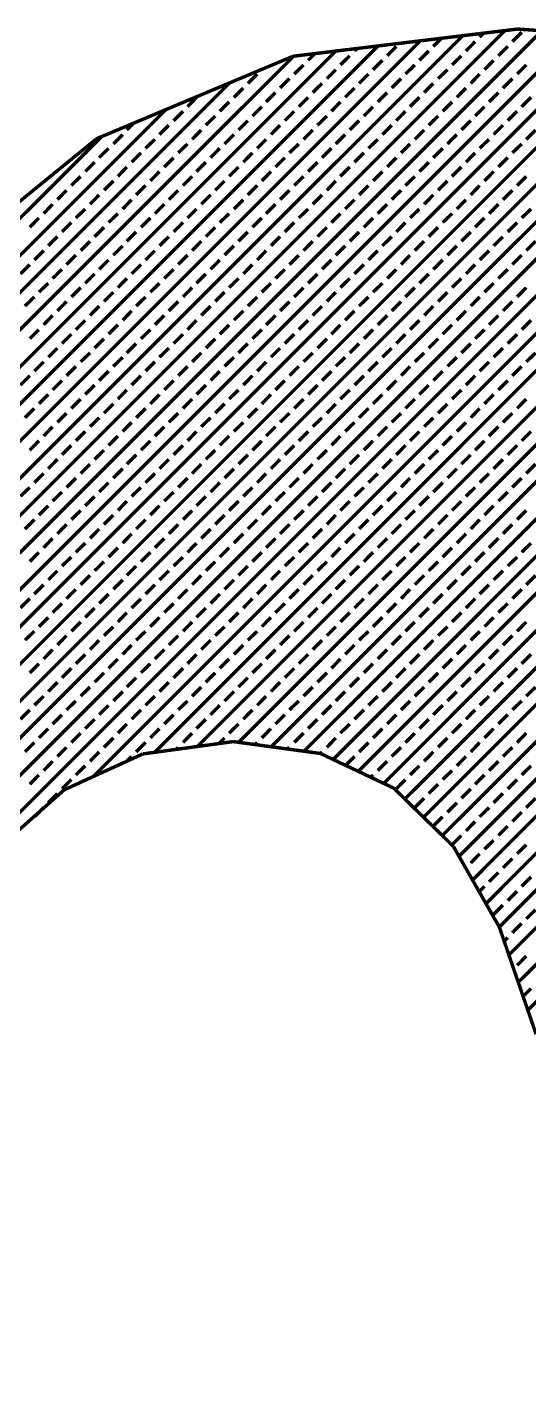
# Model space of a CAD drawing. Extents: x 2 to 176, y -19 to 159.
# Drawn here: x 104.073 to 104.63, y 118.94 to 120.461 of the extents above; entities that cross this region are included whole.
import ezdxf

# ---------------------------------------------------------------- set-up
doc = ezdxf.new("R2010")
doc.units = 0
doc.layers.add('BG_SILKSCREEN_TOP', color=7, linetype='CONTINUOUS')

msp = doc.modelspace()

# ---------------------------------------------------------------- linework, layer by layer
at = {"layer": 'BG_SILKSCREEN_TOP', "const_width": 0.00381}
for points in [[(102.983284, 118.83644), (104.604058, 120.457214)], [(102.983284, 118.795292), (104.645206, 120.45696)], [(102.983284, 118.75389), (104.683814, 120.45442)], [(104.618028, 120.458738), (104.368346, 120.428512)], [(104.575864, 120.449848), (104.580436, 120.45442)], [(104.612186, 120.444768), (104.6226, 120.455182)], [(104.75595, 120.449086), (104.618028, 120.458738)], [(102.983284, 118.712742), (104.722168, 120.451626)], [(102.983284, 118.877842), (104.557068, 120.451372)], [(102.983284, 118.671086), (104.760522, 120.448324)], [(102.983284, 118.91899), (104.510078, 120.445784)], [(102.983284, 118.629938), (104.79405, 120.440704)], [(102.983284, 118.960392), (104.462834, 120.439942)], [(104.472994, 120.42902), (104.483154, 120.439434)], [(104.524302, 120.439434), (104.533192, 120.448324)], [(104.560624, 120.434354), (104.570784, 120.444768)], [(104.596692, 120.42902), (104.607106, 120.439434)], [(102.983284, 119.00154), (104.415844, 120.434354)], [(102.983284, 118.589044), (104.827832, 120.433338)], [(102.983284, 119.043196), (104.368854, 120.428512)], [(102.983284, 118.547388), (104.861614, 120.425718)], [(104.368346, 120.428512), (104.149906, 120.336818)], [(104.38511, 120.42394), (104.392476, 120.431306)], [(104.420924, 120.41886), (104.431338, 120.42902)], [(104.436672, 120.434354), (104.439466, 120.436894)], [(104.457246, 120.413526), (104.46766, 120.42394)], [(104.508808, 120.42394), (104.519222, 120.434354)], [(104.54513, 120.41886), (104.555544, 120.42902)], [(104.581198, 120.413526), (104.591358, 120.42394)], [(102.983284, 118.50624), (104.894126, 120.417336)], [(104.318054, 120.398286), (104.328468, 120.4087)], [(104.369616, 120.4087), (104.38003, 120.41886)], [(104.405938, 120.40362), (104.415844, 120.413526)], [(104.441752, 120.398286), (104.452166, 120.4087)], [(104.493314, 120.4087), (104.503728, 120.41886)], [(104.529636, 120.40362), (104.54005, 120.413526)], [(104.565958, 120.398286), (104.575864, 120.4087)], [(104.61752, 120.4087), (104.62768, 120.41886)], [(102.983284, 119.084344), (104.297988, 120.399048)], [(104.145334, 119.626634), (104.924098, 120.405398)], [(104.214422, 119.65432), (104.953816, 120.393968)], [(104.30256, 120.382792), (104.312974, 120.393206)], [(104.353868, 120.393206), (104.364282, 120.40362)], [(104.39019, 120.388126), (104.400604, 120.398286)], [(104.426258, 120.382792), (104.436672, 120.393206)], [(104.478074, 120.393206), (104.488488, 120.40362)], [(104.514142, 120.388126), (104.524302, 120.398286)], [(104.550464, 120.382792), (104.560624, 120.393206)], [(104.601772, 120.393206), (104.612186, 120.40362)], [(104.250998, 120.372378), (104.260904, 120.382792)], [(104.261666, 119.66067), (104.983534, 120.382538)], [(104.286812, 120.367298), (104.297226, 120.377712)], [(104.338374, 120.377712), (104.348788, 120.388126)], [(104.374696, 120.372378), (104.38511, 120.382792)], [(104.411018, 120.367298), (104.420924, 120.377712)], [(104.46258, 120.377712), (104.472994, 120.388126)], [(104.498394, 120.372378), (104.508808, 120.382792)], [(104.534716, 120.367298), (104.54513, 120.377712)], [(104.586278, 120.377712), (104.596692, 120.388126)], [(104.6226, 120.372378), (104.633014, 120.382792)], [(102.983284, 119.125746), (104.226868, 120.369076)], [(104.235504, 120.356884), (104.245918, 120.367298)], [(104.271318, 120.351804), (104.281732, 120.361964)], [(104.30764, 119.665242), (105.012744, 120.370346)], [(104.323134, 120.361964), (104.333548, 120.372378)], [(104.359202, 120.356884), (104.369616, 120.367298)], [(104.395524, 120.351804), (104.405938, 120.361964)], [(104.447086, 120.361964), (104.457246, 120.372378)], [(104.483154, 120.356884), (104.493314, 120.367298)], [(104.519222, 120.351804), (104.529636, 120.361964)], [(104.570784, 120.361964), (104.581198, 120.372378)], [(104.607106, 120.356884), (104.61752, 120.367298)], [(104.183434, 120.34647), (104.191308, 120.354344)], [(104.219756, 120.34139), (104.23017, 120.351804)], [(104.256078, 120.336056), (104.266238, 120.34647)], [(104.30764, 120.34647), (104.318054, 120.356884)], [(104.343708, 120.34139), (104.353868, 120.351804)], [(104.343962, 119.660416), (105.038652, 120.355106)], [(104.38003, 120.336056), (104.39019, 120.34647)], [(104.431338, 120.34647), (104.441752, 120.356884)], [(104.46766, 120.34139), (104.478074, 120.351804)], [(104.503728, 120.336056), (104.514142, 120.34647)], [(104.555544, 120.34647), (104.565958, 120.356884)], [(104.591358, 120.34139), (104.601772, 120.351804)], [(104.62768, 120.336056), (104.638094, 120.34647)], [(103.862632, 120.046496), (104.155748, 120.339358)], [(104.149906, 120.336818), (103.963216, 120.184672)], [(104.168448, 120.330976), (104.178862, 120.34139)], [(104.204262, 120.32615), (104.214676, 120.336056)], [(104.240584, 120.32107), (104.250998, 120.330976)], [(104.292146, 120.330976), (104.30256, 120.34139)], [(104.328468, 120.32615), (104.338374, 120.336056)], [(104.364282, 120.32107), (104.374696, 120.330976)], [(104.380538, 119.65559), (105.065068, 120.339866)], [(104.415844, 120.330976), (104.426258, 120.34139)], [(104.452166, 120.32615), (104.46258, 120.336056)], [(104.488488, 120.32107), (104.498394, 120.330976)], [(104.54005, 120.330976), (104.550464, 120.34139)], [(104.575864, 120.32615), (104.586278, 120.336056)], [(104.612186, 120.32107), (104.6226, 120.330976)], [(104.1527, 120.315736), (104.163114, 120.32615)], [(104.188768, 120.310656), (104.199182, 120.32107)], [(104.22509, 120.305322), (104.235504, 120.315736)], [(104.276652, 120.315736), (104.286812, 120.32615)], [(104.312974, 120.310656), (104.323134, 120.32107)], [(104.348788, 120.305322), (104.359202, 120.315736)], [(104.400604, 120.315736), (104.411018, 120.32615)], [(104.412796, 119.646192), (105.09123, 120.325134)], [(104.436672, 120.310656), (104.447086, 120.32107)], [(104.472994, 120.305322), (104.483154, 120.315736)], [(104.524302, 120.315736), (104.534716, 120.32615)], [(104.560624, 120.310656), (104.570784, 120.32107)], [(104.596692, 120.305322), (104.607106, 120.315736)], [(104.137206, 120.300242), (104.14762, 120.310656)], [(104.173528, 120.294908), (104.183434, 120.305322)], [(104.260904, 120.300242), (104.271318, 120.310656)], [(104.297226, 120.294908), (104.30764, 120.305322)], [(104.38511, 120.300242), (104.395524, 120.310656)], [(104.420924, 120.294908), (104.431338, 120.305322)], [(104.440736, 119.632984), (105.117646, 120.309894)], [(104.508808, 120.300242), (104.519222, 120.310656)], [(104.54513, 120.294908), (104.555544, 120.305322)], [(104.121712, 120.284748), (104.132126, 120.294908)], [(104.158034, 120.279414), (104.168448, 120.289828)], [(104.209596, 120.289828), (104.219756, 120.300242)], [(104.245918, 120.284748), (104.256078, 120.294908)], [(104.281732, 120.279414), (104.292146, 120.289828)], [(104.333548, 120.289828), (104.343708, 120.300242)], [(104.369616, 120.284748), (104.38003, 120.294908)], [(104.405938, 120.279414), (104.415844, 120.289828)], [(104.457246, 120.289828), (104.46766, 120.300242)], [(104.46893, 119.619522), (105.140506, 120.291606)], [(104.493314, 120.284748), (104.503728, 120.294908)], [(104.529636, 120.279414), (104.54005, 120.289828)], [(104.581198, 120.289828), (104.591358, 120.300242)], [(104.61752, 120.284748), (104.62768, 120.294908)], [(104.106218, 120.269), (104.116378, 120.279414)], [(104.14254, 120.26392), (104.1527, 120.274334)], [(104.193848, 120.274334), (104.204262, 120.284748)], [(104.23017, 120.269), (104.240584, 120.279414)], [(104.266238, 120.26392), (104.276652, 120.274334)], [(104.318054, 120.274334), (104.328468, 120.284748)], [(104.353868, 120.269), (104.364282, 120.279414)], [(104.39019, 120.26392), (104.400604, 120.274334)], [(104.441752, 120.274334), (104.452166, 120.284748)], [(104.478074, 120.269), (104.488488, 120.279414)], [(104.492552, 119.60225), (105.16362, 120.273064)], [(104.514142, 120.26392), (104.524302, 120.274334)], [(104.565958, 120.274334), (104.575864, 120.284748)], [(104.601772, 120.269), (104.612186, 120.279414)], [(104.090978, 120.253506), (104.100884, 120.26392)], [(104.126792, 120.24868), (104.137206, 120.258586)], [(104.178862, 120.258586), (104.188768, 120.269)], [(104.214676, 120.253506), (104.22509, 120.26392)], [(104.250998, 120.24868), (104.260904, 120.258586)], [(104.30256, 120.258586), (104.312974, 120.269)], [(104.338374, 120.253506), (104.348788, 120.26392)], [(104.374696, 120.24868), (104.38511, 120.258586)], [(104.426258, 120.258586), (104.436672, 120.269)], [(104.46258, 120.253506), (104.472994, 120.26392)], [(104.498394, 120.24868), (104.508808, 120.258586)], [(104.550464, 120.258586), (104.560624, 120.269)], [(104.586278, 120.253506), (104.596692, 120.26392)], [(104.6226, 120.24868), (104.633014, 120.258586)], [(104.075484, 120.238266), (104.085644, 120.24868)], [(104.111298, 120.233186), (104.121712, 120.2436)], [(104.163114, 120.2436), (104.173528, 120.253506)], [(104.199182, 120.238266), (104.209596, 120.24868)], [(104.235504, 120.233186), (104.245918, 120.2436)], [(104.286812, 120.2436), (104.297226, 120.253506)], [(104.323134, 120.238266), (104.333548, 120.24868)], [(104.359202, 120.233186), (104.369616, 120.2436)], [(104.411018, 120.2436), (104.420924, 120.253506)], [(104.447086, 120.238266), (104.457246, 120.24868)], [(104.483154, 120.233186), (104.493314, 120.2436)], [(104.513634, 119.582184), (105.185972, 120.254522)], [(104.534716, 120.2436), (104.54513, 120.253506)], [(104.570784, 120.238266), (104.581198, 120.24868)], [(104.607106, 120.233186), (104.61752, 120.2436)], [(104.096058, 120.217692), (104.106218, 120.227852)], [(104.14762, 120.227852), (104.158034, 120.238266)], [(104.183434, 120.222772), (104.193848, 120.233186)], [(104.219756, 120.217692), (104.23017, 120.227852)], [(104.271318, 120.227852), (104.281732, 120.238266)], [(104.30764, 120.222772), (104.318054, 120.233186)], [(104.343708, 120.217692), (104.353868, 120.227852)], [(104.395524, 120.227852), (104.405938, 120.238266)], [(104.431338, 120.222772), (104.441752, 120.233186)], [(104.46766, 120.217692), (104.478074, 120.227852)], [(104.519222, 120.227852), (104.529636, 120.238266)], [(104.534462, 119.561864), (105.209086, 120.236234)], [(104.555544, 120.222772), (104.565958, 120.233186)], [(104.591358, 120.217692), (104.601772, 120.227852)], [(104.080564, 120.201944), (104.090978, 120.212358)], [(104.132126, 120.212358), (104.14254, 120.222772)], [(104.168448, 120.207278), (104.178862, 120.217692)], [(104.204262, 120.201944), (104.214676, 120.212358)], [(104.256078, 120.212358), (104.266238, 120.222772)], [(104.292146, 120.207278), (104.30256, 120.217692)], [(104.328468, 120.201944), (104.338374, 120.212358)], [(104.38003, 120.212358), (104.39019, 120.222772)], [(104.415844, 120.207278), (104.426258, 120.217692)], [(104.452166, 120.201944), (104.46258, 120.212358)], [(104.503728, 120.212358), (104.514142, 120.222772)], [(104.54005, 120.207278), (104.550464, 120.217692)], [(104.553004, 119.53875), (105.23093, 120.21693)], [(104.575864, 120.201944), (104.586278, 120.212358)], [(104.62768, 120.212358), (104.638094, 120.222772)], [(104.06507, 120.18645), (104.075484, 120.196864)], [(104.116378, 120.196864), (104.126792, 120.207278)], [(104.1527, 120.19153), (104.163114, 120.201944)], [(104.188768, 120.18645), (104.199182, 120.196864)], [(104.240584, 120.196864), (104.250998, 120.207278)], [(104.276652, 120.19153), (104.286812, 120.201944)], [(104.312974, 120.18645), (104.323134, 120.196864)], [(104.364282, 120.196864), (104.374696, 120.207278)], [(104.400604, 120.19153), (104.411018, 120.201944)], [(104.436672, 120.18645), (104.447086, 120.196864)], [(104.488488, 120.196864), (104.498394, 120.207278)], [(104.524302, 120.19153), (104.534716, 120.201944)], [(104.560624, 120.18645), (104.570784, 120.196864)], [(104.568244, 119.512588), (105.250234, 120.195086)], [(104.612186, 120.196864), (104.6226, 120.207278)], [(104.100884, 120.18137), (104.111298, 120.19153)], [(104.137206, 120.176036), (104.14762, 120.18645)], [(104.173528, 120.17121), (104.183434, 120.18137)], [(104.22509, 120.18137), (104.235504, 120.19153)], [(104.260904, 120.176036), (104.271318, 120.18645)], [(104.297226, 120.17121), (104.30764, 120.18137)], [(104.348788, 120.18137), (104.359202, 120.19153)], [(104.38511, 120.176036), (104.395524, 120.18645)], [(104.420924, 120.17121), (104.431338, 120.18137)], [(104.472994, 120.18137), (104.483154, 120.19153)], [(104.508808, 120.176036), (104.519222, 120.18645)], [(104.54513, 120.17121), (104.555544, 120.18137)], [(104.596692, 120.18137), (104.607106, 120.19153)], [(104.085644, 120.16613), (104.096058, 120.176036)], [(104.121712, 120.160796), (104.132126, 120.17121)], [(104.158034, 120.155716), (104.168448, 120.16613)], [(104.209596, 120.16613), (104.219756, 120.176036)], [(104.245918, 120.160796), (104.256078, 120.17121)], [(104.281732, 120.155716), (104.292146, 120.16613)], [(104.333548, 120.16613), (104.343708, 120.176036)], [(104.369616, 120.160796), (104.38003, 120.17121)], [(104.405938, 120.155716), (104.415844, 120.16613)], [(104.457246, 120.16613), (104.46766, 120.176036)], [(104.493314, 120.160796), (104.503728, 120.17121)], [(104.529636, 120.155716), (104.54005, 120.16613)], [(104.581198, 120.16613), (104.591358, 120.176036)], [(104.582976, 119.486172), (105.269792, 120.173242)], [(104.61752, 120.160796), (104.62768, 120.17121)], [(104.07015, 120.150636), (104.080564, 120.160796)], [(104.106218, 120.145302), (104.116378, 120.155716)], [(104.14254, 120.140222), (104.1527, 120.150636)], [(104.193848, 120.150636), (104.204262, 120.160796)], [(104.23017, 120.145302), (104.240584, 120.155716)], [(104.266238, 120.140222), (104.276652, 120.150636)], [(104.318054, 120.150636), (104.328468, 120.160796)], [(104.353868, 120.145302), (104.364282, 120.155716)], [(104.39019, 120.140222), (104.400604, 120.150636)], [(104.441752, 120.150636), (104.452166, 120.160796)], [(104.478074, 120.145302), (104.488488, 120.155716)], [(104.514142, 120.140222), (104.524302, 120.150636)], [(104.565958, 120.150636), (104.575864, 120.160796)], [(104.597708, 119.46001), (105.28935, 120.151144)], [(104.601772, 120.145302), (104.612186, 120.155716)], [(104.090978, 120.129808), (104.100884, 120.140222)], [(104.126792, 120.124474), (104.137206, 120.134888)], [(104.178862, 120.134888), (104.188768, 120.145302)], [(104.214676, 120.129808), (104.22509, 120.140222)], [(104.250998, 120.124474), (104.260904, 120.134888)], [(104.30256, 120.134888), (104.312974, 120.145302)], [(104.338374, 120.129808), (104.348788, 120.140222)], [(104.374696, 120.124474), (104.38511, 120.134888)], [(104.426258, 120.134888), (104.436672, 120.145302)], [(104.46258, 120.129808), (104.472994, 120.140222)], [(104.498394, 120.124474), (104.508808, 120.134888)], [(104.550464, 120.134888), (104.560624, 120.145302)], [(104.586278, 120.129808), (104.596692, 120.140222)], [(104.6226, 120.124474), (104.633014, 120.134888)], [(104.075484, 120.114314), (104.085644, 120.124474)], [(104.111298, 120.10898), (104.121712, 120.119394)], [(104.163114, 120.119394), (104.173528, 120.129808)], [(104.199182, 120.114314), (104.209596, 120.124474)], [(104.235504, 120.10898), (104.245918, 120.119394)], [(104.286812, 120.119394), (104.297226, 120.129808)], [(104.323134, 120.114314), (104.333548, 120.124474)], [(104.359202, 120.10898), (104.369616, 120.119394)], [(104.411018, 120.119394), (104.420924, 120.129808)], [(104.447086, 120.114314), (104.457246, 120.124474)], [(104.483154, 120.10898), (104.493314, 120.119394)], [(104.534716, 120.119394), (104.54513, 120.129808)], [(104.570784, 120.114314), (104.581198, 120.124474)], [(104.607106, 120.10898), (104.61752, 120.119394)], [(104.60863, 119.429276), (105.308654, 120.1293)], [(104.096058, 120.09374), (104.106218, 120.1039)], [(104.14762, 120.1039), (104.158034, 120.114314)], [(104.183434, 120.098566), (104.193848, 120.10898)], [(104.219756, 120.09374), (104.23017, 120.1039)], [(104.271318, 120.1039), (104.281732, 120.114314)], [(104.30764, 120.098566), (104.318054, 120.10898)], [(104.343708, 120.09374), (104.353868, 120.1039)], [(104.395524, 120.1039), (104.405938, 120.114314)], [(104.431338, 120.098566), (104.441752, 120.10898)], [(104.46766, 120.09374), (104.478074, 120.1039)], [(104.519222, 120.1039), (104.529636, 120.114314)], [(104.555544, 120.098566), (104.565958, 120.10898)], [(104.591358, 120.09374), (104.601772, 120.1039)], [(104.61879, 119.398542), (105.32618, 120.105678)], [(104.080564, 120.078246), (104.090978, 120.08866)], [(104.132126, 120.08866), (104.14254, 120.098566)], [(104.168448, 120.08358), (104.178862, 120.09374)], [(104.204262, 120.078246), (104.214676, 120.08866)], [(104.256078, 120.08866), (104.266238, 120.098566)], [(104.292146, 120.08358), (104.30256, 120.09374)], [(104.328468, 120.078246), (104.338374, 120.08866)], [(104.38003, 120.08866), (104.39019, 120.098566)], [(104.415844, 120.08358), (104.426258, 120.09374)], [(104.452166, 120.078246), (104.46258, 120.08866)], [(104.503728, 120.08866), (104.514142, 120.098566)], [(104.54005, 120.08358), (104.550464, 120.09374)], [(104.575864, 120.078246), (104.586278, 120.08866)], [(104.62768, 120.08866), (104.638094, 120.098566)], [(104.06507, 120.062752), (104.075484, 120.073166)], [(104.116378, 120.073166), (104.126792, 120.08358)], [(104.1527, 120.067832), (104.163114, 120.078246)], [(104.188768, 120.062752), (104.199182, 120.073166)], [(104.240584, 120.073166), (104.250998, 120.08358)], [(104.276652, 120.067832), (104.286812, 120.078246)], [(104.312974, 120.062752), (104.323134, 120.073166)], [(104.364282, 120.073166), (104.374696, 120.08358)], [(104.400604, 120.067832), (104.411018, 120.078246)], [(104.436672, 120.062752), (104.447086, 120.073166)], [(104.488488, 120.073166), (104.498394, 120.08358)], [(104.524302, 120.067832), (104.534716, 120.078246)], [(104.560624, 120.062752), (104.570784, 120.073166)], [(104.612186, 120.073166), (104.6226, 120.08358)], [(104.629712, 119.367808), (105.342436, 120.080532)], [(104.100884, 120.057418), (104.111298, 120.067832)], [(104.137206, 120.052338), (104.14762, 120.062752)], [(104.173528, 120.047258), (104.183434, 120.057418)], [(104.22509, 120.057418), (104.235504, 120.067832)], [(104.260904, 120.052338), (104.271318, 120.062752)], [(104.297226, 120.047258), (104.30764, 120.057418)], [(104.348788, 120.057418), (104.359202, 120.067832)], [(104.38511, 120.052338), (104.395524, 120.062752)], [(104.420924, 120.047258), (104.431338, 120.057418)], [(104.472994, 120.057418), (104.483154, 120.067832)], [(104.508808, 120.052338), (104.519222, 120.062752)], [(104.54513, 120.047258), (104.555544, 120.057418)], [(104.596692, 120.057418), (104.607106, 120.067832)], [(104.085644, 120.041924), (104.096058, 120.052338)], [(104.121712, 120.036844), (104.132126, 120.047258)], [(104.209596, 120.041924), (104.219756, 120.052338)], [(104.245918, 120.036844), (104.256078, 120.047258)], [(104.333548, 120.041924), (104.343708, 120.052338)], [(104.369616, 120.036844), (104.38003, 120.047258)], [(104.457246, 120.041924), (104.46766, 120.052338)], [(104.493314, 120.036844), (104.503728, 120.047258)], [(104.581198, 120.041924), (104.591358, 120.052338)], [(104.61752, 120.036844), (104.62768, 120.047258)], [(104.07015, 120.02643), (104.080564, 120.036844)], [(104.106218, 120.02135), (104.116378, 120.03151)], [(104.158034, 120.03151), (104.168448, 120.041924)], [(104.193848, 120.02643), (104.204262, 120.036844)], [(104.23017, 120.02135), (104.240584, 120.03151)], [(104.281732, 120.03151), (104.292146, 120.041924)], [(104.318054, 120.02643), (104.328468, 120.036844)], [(104.353868, 120.02135), (104.364282, 120.03151)], [(104.405938, 120.03151), (104.415844, 120.041924)], [(104.441752, 120.02643), (104.452166, 120.036844)], [(104.478074, 120.02135), (104.488488, 120.03151)], [(104.529636, 120.03151), (104.54005, 120.041924)], [(104.565958, 120.02643), (104.575864, 120.036844)], [(104.601772, 120.02135), (104.612186, 120.03151)], [(104.090978, 120.00611), (104.100884, 120.016524)], [(104.14254, 120.016524), (104.1527, 120.02643)], [(104.178862, 120.01119), (104.188768, 120.02135)], [(104.214676, 120.00611), (104.22509, 120.016524)], [(104.266238, 120.016524), (104.276652, 120.02643)], [(104.30256, 120.01119), (104.312974, 120.02135)], [(104.338374, 120.00611), (104.348788, 120.016524)], [(104.39019, 120.016524), (104.400604, 120.02643)], [(104.426258, 120.01119), (104.436672, 120.02135)], [(104.46258, 120.00611), (104.472994, 120.016524)], [(104.514142, 120.016524), (104.524302, 120.02643)], [(104.550464, 120.01119), (104.560624, 120.02135)], [(104.586278, 120.00611), (104.596692, 120.016524)], [(104.075484, 119.990362), (104.085644, 120.000776)], [(104.126792, 120.000776), (104.137206, 120.01119)], [(104.163114, 119.995696), (104.173528, 120.00611)], [(104.199182, 119.990362), (104.209596, 120.000776)], [(104.250998, 120.000776), (104.260904, 120.01119)], [(104.286812, 119.995696), (104.297226, 120.00611)], [(104.323134, 119.990362), (104.333548, 120.000776)], [(104.374696, 120.000776), (104.38511, 120.01119)], [(104.411018, 119.995696), (104.420924, 120.00611)], [(104.447086, 119.990362), (104.457246, 120.000776)], [(104.498394, 120.000776), (104.508808, 120.01119)], [(104.534716, 119.995696), (104.54513, 120.00611)], [(104.570784, 119.990362), (104.581198, 120.000776)], [(104.6226, 120.000776), (104.633014, 120.01119)], [(104.111298, 119.985282), (104.121712, 119.995696)], [(104.14762, 119.980202), (104.158034, 119.990362)], [(104.183434, 119.974868), (104.193848, 119.985282)], [(104.235504, 119.985282), (104.245918, 119.995696)], [(104.271318, 119.980202), (104.281732, 119.990362)], [(104.30764, 119.974868), (104.318054, 119.985282)], [(104.359202, 119.985282), (104.369616, 119.995696)], [(104.395524, 119.980202), (104.405938, 119.990362)], [(104.431338, 119.974868), (104.441752, 119.985282)], [(104.483154, 119.985282), (104.493314, 119.995696)], [(104.519222, 119.980202), (104.529636, 119.990362)], [(104.555544, 119.974868), (104.565958, 119.985282)], [(104.607106, 119.985282), (104.61752, 119.995696)], [(104.096058, 119.969788), (104.106218, 119.980202)], [(104.132126, 119.964454), (104.14254, 119.974868)], [(104.168448, 119.959374), (104.178862, 119.969788)], [(104.219756, 119.969788), (104.23017, 119.980202)], [(104.256078, 119.964454), (104.266238, 119.974868)], [(104.292146, 119.959374), (104.30256, 119.969788)], [(104.343708, 119.969788), (104.353868, 119.980202)], [(104.38003, 119.964454), (104.39019, 119.974868)], [(104.415844, 119.959374), (104.426258, 119.969788)], [(104.46766, 119.969788), (104.478074, 119.980202)], [(104.503728, 119.964454), (104.514142, 119.974868)], [(104.54005, 119.959374), (104.550464, 119.969788)], [(104.591358, 119.969788), (104.601772, 119.980202)], [(104.62768, 119.964454), (104.638094, 119.974868)], [(104.080564, 119.954294), (104.090978, 119.964454)], [(104.116378, 119.94896), (104.126792, 119.959374)], [(104.1527, 119.94388), (104.163114, 119.954294)], [(104.204262, 119.954294), (104.214676, 119.964454)], [(104.240584, 119.94896), (104.250998, 119.959374)], [(104.276652, 119.94388), (104.286812, 119.954294)], [(104.328468, 119.954294), (104.338374, 119.964454)], [(104.364282, 119.94896), (104.374696, 119.959374)], [(104.400604, 119.94388), (104.411018, 119.954294)], [(104.452166, 119.954294), (104.46258, 119.964454)], [(104.488488, 119.94896), (104.498394, 119.959374)], [(104.524302, 119.94388), (104.534716, 119.954294)], [(104.575864, 119.954294), (104.586278, 119.964454)], [(104.612186, 119.94896), (104.6226, 119.959374)], [(104.06507, 119.939054), (104.075484, 119.94896)], [(104.100884, 119.93372), (104.111298, 119.94388)], [(104.137206, 119.92864), (104.14762, 119.939054)], [(104.188768, 119.939054), (104.199182, 119.94896)], [(104.22509, 119.93372), (104.235504, 119.94388)], [(104.260904, 119.92864), (104.271318, 119.939054)], [(104.312974, 119.939054), (104.323134, 119.94896)], [(104.348788, 119.93372), (104.359202, 119.94388)], [(104.38511, 119.92864), (104.395524, 119.939054)], [(104.436672, 119.939054), (104.447086, 119.94896)], [(104.472994, 119.93372), (104.483154, 119.94388)], [(104.508808, 119.92864), (104.519222, 119.939054)], [(104.560624, 119.939054), (104.570784, 119.94896)], [(104.596692, 119.93372), (104.607106, 119.94388)], [(104.085644, 119.918226), (104.096058, 119.92864)], [(104.121712, 119.913146), (104.132126, 119.923306)], [(104.173528, 119.923306), (104.183434, 119.93372)], [(104.209596, 119.918226), (104.219756, 119.92864)], [(104.245918, 119.913146), (104.256078, 119.923306)], [(104.297226, 119.923306), (104.30764, 119.93372)], [(104.333548, 119.918226), (104.343708, 119.92864)], [(104.369616, 119.913146), (104.38003, 119.923306)], [(104.420924, 119.923306), (104.431338, 119.93372)], [(104.457246, 119.918226), (104.46766, 119.92864)], [(104.493314, 119.913146), (104.503728, 119.923306)], [(104.54513, 119.923306), (104.555544, 119.93372)], [(104.581198, 119.918226), (104.591358, 119.92864)], [(104.61752, 119.913146), (104.62768, 119.923306)], [(104.07015, 119.902732), (104.080564, 119.913146)], [(104.106218, 119.897398), (104.116378, 119.907812)], [(104.158034, 119.907812), (104.168448, 119.918226)], [(104.193848, 119.902732), (104.204262, 119.913146)], [(104.23017, 119.897398), (104.240584, 119.907812)], [(104.281732, 119.907812), (104.292146, 119.918226)], [(104.318054, 119.902732), (104.328468, 119.913146)], [(104.353868, 119.897398), (104.364282, 119.907812)], [(104.405938, 119.907812), (104.415844, 119.918226)], [(104.441752, 119.902732), (104.452166, 119.913146)], [(104.478074, 119.897398), (104.488488, 119.907812)], [(104.529636, 119.907812), (104.54005, 119.918226)], [(104.565958, 119.902732), (104.575864, 119.913146)], [(104.601772, 119.897398), (104.612186, 119.907812)], [(104.090978, 119.881904), (104.100884, 119.892318)], [(104.14254, 119.892318), (104.1527, 119.902732)], [(104.178862, 119.886984), (104.188768, 119.897398)], [(104.214676, 119.881904), (104.22509, 119.892318)], [(104.266238, 119.892318), (104.276652, 119.902732)], [(104.30256, 119.886984), (104.312974, 119.897398)], [(104.338374, 119.881904), (104.348788, 119.892318)], [(104.39019, 119.892318), (104.400604, 119.902732)], [(104.426258, 119.886984), (104.436672, 119.897398)], [(104.46258, 119.881904), (104.472994, 119.892318)], [(104.514142, 119.892318), (104.524302, 119.902732)], [(104.550464, 119.886984), (104.560624, 119.897398)], [(104.586278, 119.881904), (104.596692, 119.892318)], [(104.075484, 119.86641), (104.085644, 119.876824)], [(104.126792, 119.876824), (104.137206, 119.886984)], [(104.163114, 119.87149), (104.173528, 119.881904)], [(104.199182, 119.86641), (104.209596, 119.876824)], [(104.250998, 119.876824), (104.260904, 119.886984)], [(104.286812, 119.87149), (104.297226, 119.881904)], [(104.323134, 119.86641), (104.333548, 119.876824)], [(104.374696, 119.876824), (104.38511, 119.886984)], [(104.411018, 119.87149), (104.420924, 119.881904)], [(104.447086, 119.86641), (104.457246, 119.876824)], [(104.498394, 119.876824), (104.508808, 119.886984)], [(104.534716, 119.87149), (104.54513, 119.881904)], [(104.570784, 119.86641), (104.581198, 119.876824)], [(104.6226, 119.876824), (104.633014, 119.886984)], [(104.111298, 119.861584), (104.121712, 119.87149)], [(104.14762, 119.85625), (104.158034, 119.86641)], [(104.183434, 119.85117), (104.193848, 119.861584)], [(104.235504, 119.861584), (104.245918, 119.87149)], [(104.271318, 119.85625), (104.281732, 119.86641)], [(104.30764, 119.85117), (104.318054, 119.861584)], [(104.359202, 119.861584), (104.369616, 119.87149)], [(104.395524, 119.85625), (104.405938, 119.86641)], [(104.431338, 119.85117), (104.441752, 119.861584)], [(104.483154, 119.861584), (104.493314, 119.87149)], [(104.519222, 119.85625), (104.529636, 119.86641)], [(104.555544, 119.85117), (104.565958, 119.861584)], [(104.607106, 119.861584), (104.61752, 119.87149)], [(104.096058, 119.84609), (104.106218, 119.85625)], [(104.132126, 119.840756), (104.14254, 119.85117)], [(104.168448, 119.835676), (104.178862, 119.84609)], [(104.219756, 119.84609), (104.23017, 119.85625)], [(104.256078, 119.840756), (104.266238, 119.85117)], [(104.292146, 119.835676), (104.30256, 119.84609)], [(104.343708, 119.84609), (104.353868, 119.85625)], [(104.38003, 119.840756), (104.39019, 119.85117)], [(104.415844, 119.835676), (104.426258, 119.84609)], [(104.46766, 119.84609), (104.478074, 119.85625)], [(104.503728, 119.840756), (104.514142, 119.85117)], [(104.54005, 119.835676), (104.550464, 119.84609)], [(104.591358, 119.84609), (104.601772, 119.85625)], [(104.62768, 119.840756), (104.638094, 119.85117)], [(104.080564, 119.830342), (104.090978, 119.840756)], [(104.116378, 119.825262), (104.126792, 119.835676)], [(104.1527, 119.819928), (104.163114, 119.830342)], [(104.204262, 119.830342), (104.214676, 119.840756)], [(104.240584, 119.825262), (104.250998, 119.835676)], [(104.276652, 119.819928), (104.286812, 119.830342)], [(104.328468, 119.830342), (104.338374, 119.840756)], [(104.364282, 119.825262), (104.374696, 119.835676)], [(104.400604, 119.819928), (104.411018, 119.830342)], [(104.452166, 119.830342), (104.46258, 119.840756)], [(104.488488, 119.825262), (104.498394, 119.835676)], [(104.524302, 119.819928), (104.534716, 119.830342)], [(104.575864, 119.830342), (104.586278, 119.840756)], [(104.612186, 119.825262), (104.6226, 119.835676)], [(104.06507, 119.814848), (104.075484, 119.825262)], [(104.100884, 119.809768), (104.111298, 119.819928)], [(104.137206, 119.804434), (104.14762, 119.814848)], [(104.188768, 119.814848), (104.199182, 119.825262)], [(104.22509, 119.809768), (104.235504, 119.819928)], [(104.260904, 119.804434), (104.271318, 119.814848)], [(104.312974, 119.814848), (104.323134, 119.825262)], [(104.348788, 119.809768), (104.359202, 119.819928)], [(104.38511, 119.804434), (104.395524, 119.814848)], [(104.436672, 119.814848), (104.447086, 119.825262)], [(104.472994, 119.809768), (104.483154, 119.819928)], [(104.508808, 119.804434), (104.519222, 119.814848)], [(104.560624, 119.814848), (104.570784, 119.825262)], [(104.596692, 119.809768), (104.607106, 119.819928)], [(104.085644, 119.79402), (104.096058, 119.804434)], [(104.121712, 119.78894), (104.132126, 119.799354)], [(104.173528, 119.799354), (104.183434, 119.809768)], [(104.209596, 119.79402), (104.219756, 119.804434)], [(104.245918, 119.78894), (104.256078, 119.799354)], [(104.297226, 119.799354), (104.30764, 119.809768)], [(104.333548, 119.79402), (104.343708, 119.804434)], [(104.369616, 119.78894), (104.38003, 119.799354)], [(104.420924, 119.799354), (104.431338, 119.809768)], [(104.457246, 119.79402), (104.46766, 119.804434)], [(104.493314, 119.78894), (104.503728, 119.799354)], [(104.54513, 119.799354), (104.555544, 119.809768)], [(104.581198, 119.79402), (104.591358, 119.804434)], [(104.61752, 119.78894), (104.62768, 119.799354)], [(104.07015, 119.779034), (104.080564, 119.78894)], [(104.106218, 119.7737), (104.116378, 119.784114)], [(104.158034, 119.784114), (104.168448, 119.79402)], [(104.193848, 119.779034), (104.204262, 119.78894)], [(104.23017, 119.7737), (104.240584, 119.784114)], [(104.281732, 119.784114), (104.292146, 119.79402)], [(104.318054, 119.779034), (104.328468, 119.78894)], [(104.353868, 119.7737), (104.364282, 119.784114)], [(104.405938, 119.784114), (104.415844, 119.79402)], [(104.441752, 119.779034), (104.452166, 119.78894)], [(104.478074, 119.7737), (104.488488, 119.784114)], [(104.529636, 119.784114), (104.54005, 119.79402)], [(104.565958, 119.779034), (104.575864, 119.78894)], [(104.601772, 119.7737), (104.612186, 119.784114)], [(104.090978, 119.758206), (104.100884, 119.76862)], [(104.14254, 119.76862), (104.1527, 119.779034)], [(104.178862, 119.763286), (104.188768, 119.7737)], [(104.214676, 119.758206), (104.22509, 119.76862)], [(104.266238, 119.76862), (104.276652, 119.779034)], [(104.30256, 119.763286), (104.312974, 119.7737)], [(104.338374, 119.758206), (104.348788, 119.76862)], [(104.39019, 119.76862), (104.400604, 119.779034)], [(104.426258, 119.763286), (104.436672, 119.7737)], [(104.46258, 119.758206), (104.472994, 119.76862)], [(104.514142, 119.76862), (104.524302, 119.779034)], [(104.550464, 119.763286), (104.560624, 119.7737)], [(104.586278, 119.758206), (104.596692, 119.76862)], [(104.126792, 119.752872), (104.137206, 119.763286)], [(104.163114, 119.747792), (104.173528, 119.758206)], [(104.250998, 119.752872), (104.260904, 119.763286)], [(104.286812, 119.747792), (104.297226, 119.758206)], [(104.374696, 119.752872), (104.38511, 119.763286)], [(104.411018, 119.747792), (104.420924, 119.758206)], [(104.498394, 119.752872), (104.508808, 119.763286)], [(104.534716, 119.747792), (104.54513, 119.758206)], [(104.6226, 119.752872), (104.633014, 119.763286)], [(104.075484, 119.742712), (104.085644, 119.752872)], [(104.111298, 119.737378), (104.121712, 119.747792)], [(104.14762, 119.732298), (104.158034, 119.742712)], [(104.199182, 119.742712), (104.209596, 119.752872)], [(104.235504, 119.737378), (104.245918, 119.747792)], [(104.271318, 119.732298), (104.281732, 119.742712)], [(104.323134, 119.742712), (104.333548, 119.752872)], [(104.359202, 119.737378), (104.369616, 119.747792)], [(104.395524, 119.732298), (104.405938, 119.742712)], [(104.447086, 119.742712), (104.457246, 119.752872)], [(104.483154, 119.737378), (104.493314, 119.747792)], [(104.519222, 119.732298), (104.529636, 119.742712)], [(104.570784, 119.742712), (104.581198, 119.752872)], [(104.607106, 119.737378), (104.61752, 119.747792)], [(104.096058, 119.721884), (104.106218, 119.732298)], [(104.132126, 119.716804), (104.14254, 119.726964)], [(104.183434, 119.726964), (104.193848, 119.737378)], [(104.219756, 119.721884), (104.23017, 119.732298)], [(104.256078, 119.716804), (104.266238, 119.726964)], [(104.30764, 119.726964), (104.318054, 119.737378)], [(104.343708, 119.721884), (104.353868, 119.732298)], [(104.38003, 119.716804), (104.39019, 119.726964)], [(104.431338, 119.726964), (104.441752, 119.737378)], [(104.46766, 119.721884), (104.478074, 119.732298)], [(104.503728, 119.716804), (104.514142, 119.726964)], [(104.555544, 119.726964), (104.565958, 119.737378)], [(104.591358, 119.721884), (104.601772, 119.732298)], [(104.62768, 119.716804), (104.638094, 119.726964)], [(104.080564, 119.706644), (104.090978, 119.716804)], [(104.116378, 119.701564), (104.126792, 119.71147)], [(104.168448, 119.71147), (104.178862, 119.721884)], [(104.204262, 119.706644), (104.214676, 119.716804)], [(104.240584, 119.701564), (104.250998, 119.71147)], [(104.292146, 119.71147), (104.30256, 119.721884)], [(104.328468, 119.706644), (104.338374, 119.716804)], [(104.364282, 119.701564), (104.374696, 119.71147)], [(104.415844, 119.71147), (104.426258, 119.721884)], [(104.452166, 119.706644), (104.46258, 119.716804)], [(104.488488, 119.701564), (104.498394, 119.71147)], [(104.54005, 119.71147), (104.550464, 119.721884)], [(104.575864, 119.706644), (104.586278, 119.716804)], [(104.612186, 119.701564), (104.6226, 119.71147)], [(104.06507, 119.69115), (104.075484, 119.701564)], [(104.100884, 119.685816), (104.111298, 119.69623)], [(104.1527, 119.69623), (104.163114, 119.706644)], [(104.188768, 119.69115), (104.199182, 119.701564)], [(104.22509, 119.685816), (104.235504, 119.69623)], [(104.276652, 119.69623), (104.286812, 119.706644)], [(104.312974, 119.69115), (104.323134, 119.701564)], [(104.348788, 119.685816), (104.359202, 119.69623)], [(104.400604, 119.69623), (104.411018, 119.706644)], [(104.436672, 119.69115), (104.447086, 119.701564)], [(104.472994, 119.685816), (104.483154, 119.69623)], [(104.524302, 119.69623), (104.534716, 119.706644)], [(104.560624, 119.69115), (104.570784, 119.701564)], [(104.596692, 119.685816), (104.607106, 119.69623)], [(104.085644, 119.670322), (104.096058, 119.680736)], [(104.137206, 119.680736), (104.14762, 119.69115)], [(104.173528, 119.675656), (104.183434, 119.685816)], [(104.209596, 119.670322), (104.219756, 119.680736)], [(104.260904, 119.680736), (104.271318, 119.69115)], [(104.297226, 119.675656), (104.30764, 119.685816)], [(104.333548, 119.670322), (104.343708, 119.680736)], [(104.38511, 119.680736), (104.395524, 119.69115)], [(104.420924, 119.675656), (104.431338, 119.685816)], [(104.457246, 119.670322), (104.46766, 119.680736)], [(104.508808, 119.680736), (104.519222, 119.69115)], [(104.54513, 119.675656), (104.555544, 119.685816)], [(104.581198, 119.670322), (104.591358, 119.680736)], [(104.07015, 119.654828), (104.080564, 119.665242)], [(104.121712, 119.665242), (104.132126, 119.675656)], [(104.158034, 119.659908), (104.168448, 119.670322)], [(104.193848, 119.654828), (104.204262, 119.665242)], [(104.201214, 119.652542), (104.301798, 119.666258)], [(104.245918, 119.665242), (104.256078, 119.675656)], [(104.285796, 119.663972), (104.292146, 119.670322)], [(104.301798, 119.666258), (104.398826, 119.65305)], [(104.325928, 119.662956), (104.328468, 119.665242)], [(104.369616, 119.665242), (104.38003, 119.675656)], [(104.405938, 119.659908), (104.415844, 119.670322)], [(104.441752, 119.654828), (104.452166, 119.665242)], [(104.493314, 119.665242), (104.503728, 119.675656)], [(104.529636, 119.659908), (104.54005, 119.670322)], [(104.565958, 119.654828), (104.575864, 119.665242)], [(104.61752, 119.665242), (104.62768, 119.675656)], [(104.106218, 119.649748), (104.116378, 119.659908)], [(104.113838, 119.612664), (104.201214, 119.652542)], [(104.14254, 119.644414), (104.1527, 119.654828)], [(104.183434, 119.644414), (104.188768, 119.649748)], [(104.238044, 119.657368), (104.240584, 119.659908)], [(104.362504, 119.65813), (104.364282, 119.659908)], [(104.398826, 119.65305), (104.400604, 119.654828)], [(104.398826, 119.65305), (104.48036, 119.614442)], [(104.426512, 119.639588), (104.436672, 119.649748)], [(104.478074, 119.649748), (104.488488, 119.659908)], [(104.514142, 119.644414), (104.524302, 119.654828)], [(104.550464, 119.639334), (104.560624, 119.649748)], [(104.601772, 119.649748), (104.612186, 119.659908)], [(104.090978, 119.634), (104.100884, 119.644414)], [(104.126792, 119.629174), (104.137206, 119.639334)], [(104.46258, 119.634), (104.472994, 119.644414)], [(104.498394, 119.629174), (104.508808, 119.639334)], [(104.534716, 119.624094), (104.54513, 119.634)], [(104.586278, 119.634), (104.596692, 119.644414)], [(104.6226, 119.629174), (104.633014, 119.639334)], [(104.075484, 119.61876), (104.085644, 119.629174)], [(104.111298, 119.61368), (104.121712, 119.624094)], [(104.454706, 119.62638), (104.457246, 119.629174)], [(104.483154, 119.61368), (104.493314, 119.624094)], [(104.519222, 119.6086), (104.529636, 119.61876)], [(104.570784, 119.61876), (104.581198, 119.629174)], [(104.607106, 119.61368), (104.61752, 119.624094)], [(104.039162, 119.54637), (104.113838, 119.612664)], [(104.096058, 119.598186), (104.106218, 119.6086)], [(104.48036, 119.614442), (104.546654, 119.549672)], [(104.503728, 119.592852), (104.514142, 119.603266)], [(104.555544, 119.603266), (104.565958, 119.61368)], [(104.591358, 119.598186), (104.601772, 119.6086)], [(104.62768, 119.592852), (104.638094, 119.603266)], [(104.081326, 119.5832), (104.090978, 119.592852)], [(104.54005, 119.587772), (104.550464, 119.598186)], [(104.575864, 119.582692), (104.586278, 119.592852)], [(104.612186, 119.577358), (104.6226, 119.587772)], [(104.524302, 119.572278), (104.534716, 119.582692)], [(104.560624, 119.566944), (104.570784, 119.577358)], [(104.596692, 119.561864), (104.607106, 119.572278)], [(104.54513, 119.55145), (104.555544, 119.561864)], [(104.581198, 119.546624), (104.591358, 119.55653)], [(104.546654, 119.549672), (104.597708, 119.46001)], [(104.565958, 119.53113), (104.575864, 119.541544)], [(104.61752, 119.541544), (104.62768, 119.55145)], [(104.601772, 119.525796), (104.612186, 119.53621)], [(104.586278, 119.510302), (104.596692, 119.520716)], [(104.6226, 119.505222), (104.633014, 119.515636)], [(104.57561, 119.499634), (104.581198, 119.505222)], [(104.607106, 119.489474), (104.61752, 119.499888)], [(104.591358, 119.47398), (104.601772, 119.484394)], [(104.62768, 119.469154), (104.638094, 119.479314)], [(104.597708, 119.46001), (104.638602, 119.340884)], [(104.612186, 119.45366), (104.6226, 119.464074)], [(104.603296, 119.444262), (104.607106, 119.448326)], [(104.61752, 119.417338), (104.62768, 119.427752)], [(104.624124, 119.382794), (104.633014, 119.391684)]]:
    msp.add_lwpolyline(points, dxfattribs=at)

doc.saveas('drawing.dxf')
